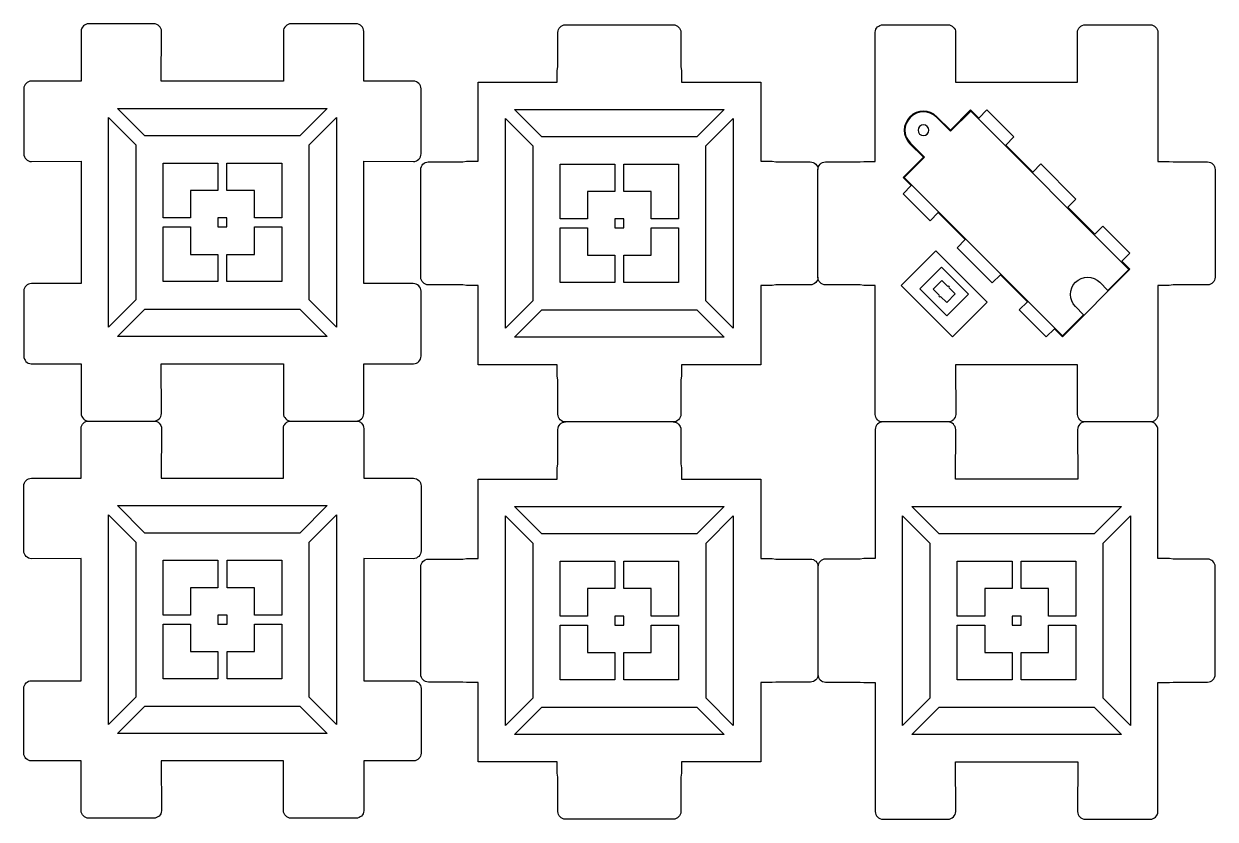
# Model space of a CAD drawing. Extents: x 4 to 571, y -212 to -4.
# Drawn here: x 4 to 315.9, y -212.3 to -4 of the extents above; entities that cross this region are included whole.
import ezdxf

# ---------------------------------------------------------------- set-up
doc = ezdxf.new("R2010")
doc.units = 0
doc.layers.add('LAYER_1', color=7, linetype='CONTINUOUS')

msp = doc.modelspace()

# ---------------------------------------------------------------- linework, layer by layer
at = {"layer": 'LAYER_1'}
for points in [[(83.45, -26.16), (76.29, -33.33), (35.72, -33.33), (28.55, -26.16), (83.45, -26.16)], [(187.39, -26.41), (180.23, -33.57), (139.65, -33.57), (132.49, -26.41), (187.39, -26.41)], [(26.16, -28.55), (33.33, -35.71), (33.33, -76.29), (26.16, -83.45), (26.16, -28.55)], [(85.84, -83.45), (78.68, -76.29), (78.68, -35.71), (85.84, -28.55), (85.84, -83.45)], [(130.1, -28.8), (137.26, -35.96), (137.26, -76.54), (130.1, -83.7), (130.1, -28.8)], [(189.77, -83.7), (182.61, -76.54), (182.61, -35.96), (189.77, -28.8), (189.77, -83.7)], [(47.65, -47.64), (47.65, -54.81), (40.49, -54.81), (40.49, -40.48), (54.81, -40.48), (54.81, -47.64), (47.65, -47.64)], [(64.36, -54.81), (64.36, -47.64), (57.19, -47.64), (57.19, -40.48), (71.52, -40.48), (71.52, -54.81), (64.36, -54.81)], [(151.58, -47.89), (151.58, -55.06), (144.42, -55.06), (144.42, -40.73), (158.74, -40.73), (158.74, -47.89), (151.58, -47.89)], [(168.29, -55.06), (168.29, -47.89), (161.13, -47.89), (161.13, -40.73), (175.45, -40.73), (175.45, -55.06), (168.29, -55.06)], [(54.81, -57.19), (57.19, -57.19), (57.19, -54.81), (54.81, -54.81), (54.81, -57.19)], [(158.74, -57.44), (161.13, -57.44), (161.13, -55.06), (158.74, -55.06), (158.74, -57.44)], [(54.81, -64.36), (54.81, -71.51), (40.49, -71.51), (40.49, -57.19), (47.65, -57.19), (47.65, -64.36), (54.81, -64.36)], [(57.19, -64.36), (64.36, -64.36), (64.36, -57.19), (71.52, -57.19), (71.52, -71.51), (57.19, -71.51), (57.19, -64.36)], [(158.74, -64.6), (158.74, -71.76), (144.42, -71.76), (144.42, -57.44), (151.58, -57.44), (151.58, -64.6), (158.74, -64.6)], [(161.13, -64.6), (168.29, -64.6), (168.29, -57.44), (175.45, -57.44), (175.45, -71.76), (161.13, -71.76), (161.13, -64.6)], [(256.25, -76.9), (242.81, -63.47), (233.76, -72.52), (247.19, -85.95), (256.25, -76.9)], [(251.37, -74.81), (245.71, -80.47), (238.64, -73.4), (244.3, -67.74), (251.37, -74.81)], [(28.55, -85.84), (35.71, -78.68), (76.29, -78.68), (83.45, -85.84), (28.55, -85.84)], [(132.48, -86.09), (139.65, -78.92), (180.23, -78.92), (187.39, -86.09), (132.48, -86.09)], [(83.46, -130.16), (76.3, -137.33), (35.72, -137.33), (28.56, -130.16), (83.46, -130.16)], [(187.39, -130.42), (180.23, -137.58), (139.65, -137.58), (132.49, -130.42), (187.39, -130.42)], [(291.39, -130.42), (284.23, -137.58), (243.65, -137.58), (236.49, -130.42), (291.39, -130.42)], [(26.17, -132.55), (33.33, -139.71), (33.33, -180.29), (26.17, -187.45), (26.17, -132.55)], [(85.84, -187.45), (78.68, -180.29), (78.68, -139.71), (85.84, -132.55), (85.84, -187.45)], [(130.1, -132.8), (137.26, -139.97), (137.26, -180.54), (130.1, -187.7), (130.1, -132.8)], [(189.77, -187.7), (182.62, -180.55), (182.62, -139.96), (189.77, -132.8), (189.77, -187.7)], [(234.1, -132.81), (241.26, -139.97), (241.26, -180.55), (234.1, -187.71), (234.1, -132.81)], [(293.77, -187.71), (286.62, -180.55), (286.62, -139.97), (293.77, -132.81), (293.77, -187.71)], [(47.65, -151.65), (47.65, -158.81), (40.49, -158.81), (40.49, -144.48), (54.81, -144.48), (54.81, -151.65), (47.65, -151.65)], [(64.36, -158.81), (64.36, -151.65), (57.2, -151.65), (57.2, -144.48), (71.52, -144.48), (71.52, -158.81), (64.36, -158.81)], [(151.59, -151.9), (151.59, -159.06), (144.42, -159.06), (144.42, -144.74), (158.74, -144.74), (158.74, -151.9), (151.59, -151.9)], [(168.29, -159.06), (168.29, -151.9), (161.13, -151.9), (161.13, -144.74), (175.45, -144.74), (175.45, -159.06), (168.29, -159.06)], [(255.59, -151.9), (255.59, -159.06), (248.42, -159.06), (248.42, -144.74), (262.74, -144.74), (262.74, -151.9), (255.59, -151.9)], [(272.29, -159.06), (272.29, -151.9), (265.13, -151.9), (265.13, -144.74), (279.45, -144.74), (279.45, -159.06), (272.29, -159.06)], [(54.81, -161.2), (57.2, -161.2), (57.2, -158.81), (54.81, -158.81), (54.81, -161.2)], [(158.74, -161.45), (161.13, -161.45), (161.13, -159.06), (158.74, -159.06), (158.74, -161.45)], [(262.74, -161.45), (265.13, -161.45), (265.13, -159.06), (262.74, -159.06), (262.74, -161.45)], [(54.81, -168.36), (54.81, -175.52), (40.49, -175.52), (40.49, -161.2), (47.65, -161.2), (47.65, -168.36), (54.81, -168.36)], [(57.2, -168.36), (64.36, -168.36), (64.36, -161.2), (71.52, -161.2), (71.52, -175.52), (57.2, -175.52), (57.2, -168.36)], [(158.74, -168.61), (158.74, -175.77), (144.42, -175.77), (144.42, -161.45), (151.59, -161.45), (151.59, -168.61), (158.74, -168.61)], [(161.13, -168.61), (168.29, -168.61), (168.29, -161.45), (175.45, -161.45), (175.45, -175.77), (161.13, -175.77), (161.13, -168.61)], [(262.74, -168.61), (262.74, -175.77), (248.42, -175.77), (248.42, -161.45), (255.59, -161.45), (255.59, -168.61), (262.74, -168.61)], [(265.13, -168.61), (272.29, -168.61), (272.29, -161.45), (279.45, -161.45), (279.45, -175.77), (265.13, -175.77), (265.13, -168.61)], [(28.55, -189.84), (35.72, -182.68), (76.3, -182.68), (83.46, -189.84), (28.55, -189.84)], [(132.49, -190.09), (139.65, -182.93), (180.23, -182.93), (187.39, -190.09), (132.49, -190.09)], [(236.49, -190.1), (243.65, -182.93), (284.23, -182.93), (291.39, -190.1), (236.49, -190.1)]]:
    msp.add_lwpolyline(points, dxfattribs=at)
for points, knots in [([(71.95, -106), (71.95, -106), (72, -93), (72, -93), (72, -93), (40, -93), (40, -93), (40, -93), (40.05, -106.07), (40.05, -106.07), (40.02, -107.14), (39.09, -108), (38, -108), (38, -108), (21, -108), (21, -108), (19.9, -108), (19, -107.11), (19, -106), (19, -106), (19, -93), (19, -93), (19, -93), (5.93, -93), (5.93, -93), (4.86, -92.97), (4, -92.09), (4, -91), (4, -91), (4, -74), (4, -74), (4, -72.9), (4.9, -72), (6, -72), (6, -72), (19, -72), (19, -72), (19, -72), (19, -40), (19, -40), (19, -40), (6, -40.05), (6, -40.05), (4.9, -40.05), (4, -39.11), (4, -38), (4, -38), (4, -21), (4, -21), (4, -19.89), (4.9, -19), (6, -19), (6, -19), (19, -19), (19, -19), (19, -19), (19, -5.93), (19, -5.93), (19.03, -4.86), (19.91, -4), (21, -4), (21, -4), (38, -4), (38, -4), (39.11, -4), (40.05, -4.89), (40.05, -6), (40.05, -6), (40, -19), (40, -19), (40, -19), (72, -19), (72, -19), (72, -19), (71.95, -6), (71.95, -6), (71.95, -4.89), (72.89, -4), (74, -4), (74, -4), (91, -4), (91, -4), (92.11, -4), (93, -4.89), (93, -6), (93, -6), (93, -19), (93, -19), (93, -19), (106, -19), (106, -19), (107.11, -19), (108, -19.89), (108, -21), (108, -21), (108, -38), (108, -38), (108, -39.11), (107.11, -40.05), (106, -40.05), (106, -40.05), (93, -40), (93, -40), (93, -40), (93, -72), (93, -72), (93, -72), (105.95, -72), (105.95, -72), (107.06, -72), (108, -72.9), (108, -74), (108, -74), (108, -91), (108, -91), (108, -92.09), (107.14, -92.97), (106.07, -93), (106.07, -93), (93, -93), (93, -93), (93, -93), (93, -106.07), (93, -106.07), (92.97, -107.14), (92.09, -108), (91, -108), (91, -108), (74, -108), (74, -108), (72.9, -108), (71.95, -107.11), (71.95, -106)], [0, 0, 0, 0, 1, 1, 1, 2, 2, 2, 3, 3, 3, 4, 4, 4, 5, 5, 5, 6, 6, 6, 7, 7, 7, 8, 8, 8, 9, 9, 9, 10, 10, 10, 11, 11, 11, 12, 12, 12, 13, 13, 13, 14, 14, 14, 15, 15, 15, 16, 16, 16, 17, 17, 17, 18, 18, 18, 19, 19, 19, 20, 20, 20, 21, 21, 21, 22, 22, 22, 23, 23, 23, 24, 24, 24, 25, 25, 25, 26, 26, 26, 27, 27, 27, 28, 28, 28, 29, 29, 29, 30, 30, 30, 31, 31, 31, 32, 32, 32, 33, 33, 33, 34, 34, 34, 35, 35, 35, 36, 36, 36, 37, 37, 37, 38, 38, 38, 39, 39, 39, 40, 40, 40, 41, 41, 41, 42, 42, 42, 43, 43, 43, 44, 44, 44, 44]), ([(211.93, -70.35), (211.93, -71.46), (211.04, -72.35), (209.93, -72.35), (209.93, -72.35), (200.94, -72.35), (200.94, -72.35), (200.94, -72.35), (199.94, -72.5), (199.94, -72.5), (199.94, -72.5), (196.94, -72.5), (196.94, -72.5), (196.94, -72.5), (196.94, -93.25), (196.94, -93.25), (196.94, -93.25), (176.19, -93.25), (176.19, -93.25), (176.19, -93.25), (176.19, -96.25), (176.19, -96.25), (176.19, -96.25), (176.04, -97.25), (176.04, -97.25), (176.04, -97.25), (176.04, -106.25), (176.04, -106.25), (176.04, -107.35), (175.14, -108.25), (174.04, -108.25), (174.04, -108.25), (145.84, -108.25), (145.84, -108.25), (144.73, -108.25), (143.84, -107.35), (143.84, -106.25), (143.84, -106.25), (143.84, -97.25), (143.84, -97.25), (143.84, -97.25), (143.69, -96.25), (143.69, -96.25), (143.69, -96.25), (143.69, -93.25), (143.69, -93.25), (143.69, -93.25), (122.93, -93.25), (122.93, -93.25), (122.93, -93.25), (122.93, -72.5), (122.93, -72.5), (122.93, -72.5), (119.93, -72.5), (119.93, -72.5), (119.93, -72.5), (118.93, -72.35), (118.93, -72.35), (118.93, -72.35), (109.94, -72.35), (109.94, -72.35), (108.83, -72.35), (107.94, -71.45), (107.94, -70.35), (107.94, -70.35), (107.94, -42.15), (107.94, -42.15), (107.94, -41.06), (108.8, -40.18), (109.87, -40.15), (109.87, -40.15), (118.93, -40.15), (118.93, -40.15), (118.93, -40.15), (119.93, -40), (119.93, -40), (119.93, -40), (122.93, -40), (122.93, -40), (122.93, -40), (122.93, -19.25), (122.93, -19.25), (122.93, -19.25), (143.69, -19.25), (143.69, -19.25), (143.69, -19.25), (143.69, -16.25), (143.69, -16.25), (143.69, -16.25), (143.84, -15.25), (143.84, -15.25), (143.84, -15.25), (143.84, -6.25), (143.84, -6.25), (143.84, -5.14), (144.73, -4.25), (145.84, -4.25), (145.84, -4.25), (174.04, -4.25), (174.04, -4.25), (175.14, -4.25), (176.04, -5.14), (176.04, -6.25), (176.04, -6.25), (176.04, -15.25), (176.04, -15.25), (176.04, -15.25), (176.19, -16.25), (176.19, -16.25), (176.19, -16.25), (176.19, -19.25), (176.19, -19.25), (176.19, -19.25), (196.94, -19.25), (196.94, -19.25), (196.94, -19.25), (196.94, -40), (196.94, -40), (196.94, -40), (199.94, -40), (199.94, -40), (199.94, -40), (200.94, -40.15), (200.94, -40.15), (200.94, -40.15), (209.93, -40.15), (209.93, -40.15), (211.04, -40.15), (211.93, -41.05), (211.93, -42.15)], [0, 0, 0, 0, 1, 1, 1, 2, 2, 2, 3, 3, 3, 4, 4, 4, 5, 5, 5, 6, 6, 6, 7, 7, 7, 8, 8, 8, 9, 9, 9, 10, 10, 10, 11, 11, 11, 12, 12, 12, 13, 13, 13, 14, 14, 14, 15, 15, 15, 16, 16, 16, 17, 17, 17, 18, 18, 18, 19, 19, 19, 20, 20, 20, 21, 21, 21, 22, 22, 22, 23, 23, 23, 24, 24, 24, 25, 25, 25, 26, 26, 26, 27, 27, 27, 28, 28, 28, 29, 29, 29, 30, 30, 30, 31, 31, 31, 32, 32, 32, 33, 33, 33, 34, 34, 34, 35, 35, 35, 36, 36, 36, 37, 37, 37, 38, 38, 38, 39, 39, 39, 40, 40, 40, 41, 41, 41, 42, 42, 42, 43, 43, 43, 43]), ([(211.93, -70.35), (211.93, -71.46), (212.83, -72.35), (213.93, -72.35), (213.93, -72.35), (222.94, -72.35), (222.94, -72.35), (222.94, -72.35), (223.94, -72.5), (223.94, -72.5), (223.94, -72.5), (226.94, -72.5), (226.94, -72.5), (226.94, -72.5), (226.94, -106.26), (226.94, -106.26), (226.94, -107.36), (227.83, -108.26), (228.94, -108.26), (228.94, -108.26), (245.94, -108.26), (245.94, -108.26), (247.04, -108.26), (247.99, -107.36), (247.99, -106.26), (247.99, -106.26), (247.94, -93.26), (247.94, -93.26), (247.94, -93.26), (279.93, -93.26), (279.93, -93.26), (279.93, -93.26), (279.89, -106.26), (279.89, -106.26), (279.89, -107.36), (280.83, -108.26), (281.94, -108.26), (281.94, -108.26), (298.94, -108.26), (298.94, -108.26), (300.02, -108.26), (300.9, -107.4), (300.93, -106.32), (300.93, -106.32), (300.93, -72.51), (300.93, -72.51), (300.93, -72.51), (303.93, -72.51), (303.93, -72.51), (303.93, -72.51), (304.93, -72.36), (304.93, -72.36), (304.93, -72.36), (313.93, -72.36), (313.93, -72.36), (315.04, -72.36), (315.93, -71.46), (315.93, -70.36), (315.93, -70.36), (315.93, -42.16), (315.93, -42.16), (315.93, -41.05), (315.04, -40.16), (313.93, -40.16), (313.93, -40.16), (304.94, -40.16), (304.94, -40.16), (304.94, -40.16), (303.93, -40.01), (303.93, -40.01), (303.93, -40.01), (300.93, -40.01), (300.93, -40.01), (300.93, -40.01), (300.93, -6.26), (300.93, -6.26), (300.93, -5.15), (300.04, -4.26), (298.93, -4.26), (298.93, -4.26), (281.93, -4.26), (281.93, -4.26), (280.83, -4.26), (279.88, -5.15), (279.88, -6.26), (279.88, -6.26), (279.93, -19.26), (279.93, -19.26), (279.93, -19.26), (247.93, -19.26), (247.93, -19.26), (247.93, -19.26), (247.98, -6.26), (247.98, -6.26), (247.98, -5.15), (247.04, -4.26), (245.93, -4.26), (245.93, -4.26), (228.93, -4.26), (228.93, -4.26), (227.85, -4.26), (226.97, -5.11), (226.94, -6.19), (226.94, -6.19), (226.94, -40.01), (226.94, -40.01), (226.94, -40.01), (223.94, -40.01), (223.94, -40.01), (223.94, -40.01), (222.94, -40.16), (222.94, -40.16), (222.94, -40.16), (213.87, -40.16), (213.87, -40.16), (212.79, -40.19), (211.93, -41.07), (211.93, -42.15), (211.93, -42.15), (211.93, -70.35), (211.93, -70.35)], [0, 0, 0, 0, 1, 1, 1, 2, 2, 2, 3, 3, 3, 4, 4, 4, 5, 5, 5, 6, 6, 6, 7, 7, 7, 8, 8, 8, 9, 9, 9, 10, 10, 10, 11, 11, 11, 12, 12, 12, 13, 13, 13, 14, 14, 14, 15, 15, 15, 16, 16, 16, 17, 17, 17, 18, 18, 18, 19, 19, 19, 20, 20, 20, 21, 21, 21, 22, 22, 22, 23, 23, 23, 24, 24, 24, 25, 25, 25, 26, 26, 26, 27, 27, 27, 28, 28, 28, 29, 29, 29, 30, 30, 30, 31, 31, 31, 32, 32, 32, 33, 33, 33, 34, 34, 34, 35, 35, 35, 36, 36, 36, 37, 37, 37, 38, 38, 38, 39, 39, 39, 40, 40, 40, 40]), ([(293.63, -68.28), (293.63, -68.28), (275.95, -85.95), (275.95, -85.95), (275.95, -85.95), (273.83, -83.83), (273.83, -83.83), (273.83, -83.83), (271.71, -85.95), (271.71, -85.95), (271.71, -85.95), (264.64, -78.88), (264.64, -78.88), (264.64, -78.88), (266.76, -76.76), (266.76, -76.76), (266.76, -76.76), (259.69, -69.69), (259.69, -69.69), (259.69, -69.69), (257.57, -71.81), (257.57, -71.81), (257.57, -71.81), (248.38, -62.62), (248.38, -62.62), (248.38, -62.62), (250.5, -60.5), (250.5, -60.5), (250.5, -60.5), (243.43, -53.43), (243.43, -53.43), (243.43, -53.43), (241.31, -55.55), (241.31, -55.55), (241.31, -55.55), (234.24, -48.48), (234.24, -48.48), (234.24, -48.48), (236.36, -46.36), (236.36, -46.36), (236.36, -46.36), (234.24, -44.24), (234.24, -44.24), (234.24, -44.24), (239.54, -38.93), (239.54, -38.93), (239.54, -38.93), (236, -35.4), (236, -35.4), (234.05, -33.44), (234.05, -30.28), (236, -28.33), (237.96, -26.37), (241.12, -26.37), (243.07, -28.33), (243.07, -28.33), (246.61, -31.86), (246.61, -31.86), (246.61, -31.86), (251.91, -26.56), (251.91, -26.56), (251.91, -26.56), (254.03, -28.68), (254.03, -28.68), (254.03, -28.68), (256.15, -26.56), (256.15, -26.56), (256.15, -26.56), (263.23, -33.63), (263.23, -33.63), (263.23, -33.63), (261.1, -35.75), (261.1, -35.75), (261.1, -35.75), (268.18, -42.82), (268.18, -42.82), (268.18, -42.82), (270.3, -40.7), (270.3, -40.7), (270.3, -40.7), (279.49, -49.89), (279.49, -49.89), (279.49, -49.89), (277.37, -52.01), (277.37, -52.01), (277.37, -52.01), (284.44, -59.08), (284.44, -59.08), (284.44, -59.08), (286.56, -56.96), (286.56, -56.96), (286.56, -56.96), (293.63, -64.03), (293.63, -64.03), (293.63, -64.03), (291.51, -66.16), (291.51, -66.16), (291.51, -66.16), (293.63, -68.28), (293.63, -68.28)], [0, 0, 0, 0, 1, 1, 1, 2, 2, 2, 3, 3, 3, 4, 4, 4, 5, 5, 5, 6, 6, 6, 7, 7, 7, 8, 8, 8, 9, 9, 9, 10, 10, 10, 11, 11, 11, 12, 12, 12, 13, 13, 13, 14, 14, 14, 15, 15, 15, 16, 16, 16, 17, 17, 17, 18, 18, 18, 19, 19, 19, 20, 20, 20, 21, 21, 21, 22, 22, 22, 23, 23, 23, 24, 24, 24, 25, 25, 25, 26, 26, 26, 27, 27, 27, 28, 28, 28, 29, 29, 29, 30, 30, 30, 31, 31, 31, 32, 32, 32, 33, 33, 33, 33]), ([(287.84, -73.8), (287.84, -73.8), (285.72, -71.68), (285.72, -71.68), (283.97, -69.92), (281.12, -69.92), (279.36, -71.68), (277.6, -73.44), (277.6, -76.29), (279.36, -78.05), (279.36, -78.05), (281.48, -80.17), (281.48, -80.17), (281.48, -80.17), (275.97, -85.68), (275.97, -85.68), (275.97, -85.68), (234.53, -44.25), (234.53, -44.25), (234.53, -44.25), (239.83, -38.94), (239.83, -38.94), (239.83, -38.94), (236.16, -35.27), (236.16, -35.27), (234.2, -33.31), (234.2, -30.43), (236.15, -28.48), (238.11, -26.52), (240.99, -26.52), (242.94, -28.48), (242.94, -28.48), (246.62, -32.15), (246.62, -32.15), (246.62, -32.15), (251.92, -26.85), (251.92, -26.85), (251.92, -26.85), (293.36, -68.29), (293.36, -68.29), (293.36, -68.29), (287.84, -73.8), (287.84, -73.8)], [0, 0, 0, 0, 1, 1, 1, 2, 2, 2, 3, 3, 3, 4, 4, 4, 5, 5, 5, 6, 6, 6, 7, 7, 7, 8, 8, 8, 9, 9, 9, 10, 10, 10, 11, 11, 11, 12, 12, 12, 13, 13, 13, 14, 14, 14, 14]), ([(240.54, -30.88), (241.09, -31.43), (241.09, -32.31), (240.54, -32.86), (239.99, -33.41), (239.11, -33.41), (238.56, -32.86), (238.01, -32.31), (238.01, -31.43), (238.56, -30.88), (239.11, -30.33), (239.99, -30.33), (240.54, -30.88)], [0, 0, 0, 0, 1, 1, 1, 2, 2, 2, 3, 3, 3, 4, 4, 4, 4]), ([(243.69, -75.06), (243.69, -75.06), (242.1, -73.47), (242.1, -73.47), (242.1, -73.47), (244.37, -71.21), (244.37, -71.21), (244.37, -71.21), (245.96, -72.8), (245.96, -72.8), (246.06, -72.7), (246.21, -72.7), (246.31, -72.8), (246.41, -72.89), (246.41, -73.05), (246.31, -73.15), (246.31, -73.15), (247.9, -74.74), (247.9, -74.74), (247.9, -74.74), (245.64, -77), (245.64, -77), (245.64, -77), (244.05, -75.41), (244.05, -75.41), (243.95, -75.51), (243.79, -75.51), (243.69, -75.42), (243.59, -75.32), (243.6, -75.16), (243.69, -75.06)], [0, 0, 0, 0, 1, 1, 1, 2, 2, 2, 3, 3, 3, 4, 4, 4, 5, 5, 5, 6, 6, 6, 7, 7, 7, 8, 8, 8, 9, 9, 9, 10, 10, 10, 10]), ([(91, -108), (92.11, -108), (93, -108.89), (93, -110), (93, -110), (93, -123), (93, -123), (93, -123), (106, -123), (106, -123), (107.11, -123), (108, -123.9), (108, -125), (108, -125), (108, -142), (108, -142), (108, -143.11), (107.11, -144.05), (106, -144.05), (106, -144.05), (93, -144), (93, -144), (93, -144), (93, -176), (93, -176), (93, -176), (105.95, -176), (105.95, -176), (107.06, -176), (108, -176.9), (108, -178), (108, -178), (108, -195), (108, -195), (108, -196.09), (107.15, -196.97), (106.07, -197), (106.07, -197), (93, -197), (93, -197), (93, -197), (93, -210.07), (93, -210.07), (92.97, -211.14), (92.09, -212), (91.01, -212), (91.01, -212), (74.01, -212), (74.01, -212), (72.9, -212), (71.96, -211.11), (71.96, -210), (71.96, -210), (72, -197), (72, -197), (72, -197), (40, -197), (40, -197), (40, -197), (40.05, -210.07), (40.05, -210.07), (40.02, -211.14), (39.09, -212), (38.01, -212), (38.01, -212), (21, -212), (21, -212), (19.9, -212), (19, -211.11), (19, -210), (19, -210), (19, -197), (19, -197), (19, -197), (5.94, -197), (5.94, -197), (4.86, -196.97), (4, -196.09), (4, -195), (4, -195), (4, -178), (4, -178), (4, -176.9), (4.9, -176), (6, -176), (6, -176), (19, -176), (19, -176), (19, -176), (19, -144), (19, -144), (19, -144), (6, -144.05), (6, -144.05), (4.9, -144.05), (4, -143.11), (4, -142), (4, -142), (4, -125), (4, -125), (4, -123.9), (4.9, -123), (6, -123), (6, -123), (19, -123), (19, -123), (19, -123), (19, -109.93), (19, -109.93), (19.04, -108.86), (19.92, -108), (21, -108)], [0, 0, 0, 0, 1, 1, 1, 2, 2, 2, 3, 3, 3, 4, 4, 4, 5, 5, 5, 6, 6, 6, 7, 7, 7, 8, 8, 8, 9, 9, 9, 10, 10, 10, 11, 11, 11, 12, 12, 12, 13, 13, 13, 14, 14, 14, 15, 15, 15, 16, 16, 16, 17, 17, 17, 18, 18, 18, 19, 19, 19, 20, 20, 20, 21, 21, 21, 22, 22, 22, 23, 23, 23, 24, 24, 24, 25, 25, 25, 26, 26, 26, 27, 27, 27, 28, 28, 28, 29, 29, 29, 30, 30, 30, 31, 31, 31, 32, 32, 32, 33, 33, 33, 34, 34, 34, 35, 35, 35, 36, 36, 36, 37, 37, 37, 37]), ([(38, -108), (39.11, -108), (40.05, -108.89), (40.05, -110), (40.05, -110), (40, -123), (40, -123), (40, -123), (72, -123), (72, -123), (72, -123), (71.95, -110), (71.95, -110), (71.95, -108.89), (72.9, -108), (74, -108)], [0, 0, 0, 0, 1, 1, 1, 2, 2, 2, 3, 3, 3, 4, 4, 4, 5, 5, 5, 5]), ([(211.94, -174.36), (211.94, -175.46), (211.05, -176.36), (209.94, -176.36), (209.94, -176.36), (200.94, -176.36), (200.94, -176.36), (200.94, -176.36), (199.94, -176.51), (199.94, -176.51), (199.94, -176.51), (196.94, -176.51), (196.94, -176.51), (196.94, -176.51), (196.94, -197.25), (196.94, -197.25), (196.94, -197.25), (176.19, -197.25), (176.19, -197.25), (176.19, -197.25), (176.19, -200.25), (176.19, -200.25), (176.19, -200.25), (176.04, -201.25), (176.04, -201.25), (176.04, -201.25), (176.04, -210.25), (176.04, -210.25), (176.04, -211.36), (175.14, -212.26), (174.04, -212.26), (174.04, -212.26), (145.84, -212.26), (145.84, -212.26), (144.73, -212.26), (143.84, -211.36), (143.84, -210.25), (143.84, -210.25), (143.84, -201.25), (143.84, -201.25), (143.84, -201.25), (143.69, -200.25), (143.69, -200.25), (143.69, -200.25), (143.69, -197.25), (143.69, -197.25), (143.69, -197.25), (122.94, -197.25), (122.94, -197.25), (122.94, -197.25), (122.94, -176.5), (122.94, -176.5), (122.94, -176.5), (119.94, -176.5), (119.94, -176.5), (119.94, -176.5), (118.94, -176.35), (118.94, -176.35), (118.94, -176.35), (109.94, -176.35), (109.94, -176.35), (108.84, -176.35), (107.94, -175.46), (107.94, -174.35), (107.94, -174.35), (107.94, -146.15), (107.94, -146.15), (107.94, -145.07), (108.8, -144.19), (109.87, -144.15), (109.87, -144.15), (118.94, -144.15), (118.94, -144.15), (118.94, -144.15), (119.94, -144), (119.94, -144), (119.94, -144), (122.94, -144), (122.94, -144), (122.94, -144), (122.94, -123.26), (122.94, -123.26), (122.94, -123.26), (143.69, -123.26), (143.69, -123.26), (143.69, -123.26), (143.69, -120.26), (143.69, -120.26), (143.69, -120.26), (143.84, -119.26), (143.84, -119.26), (143.84, -119.26), (143.84, -110.25), (143.84, -110.25), (143.84, -109.15), (144.73, -108.25), (145.84, -108.25)], [0, 0, 0, 0, 1, 1, 1, 2, 2, 2, 3, 3, 3, 4, 4, 4, 5, 5, 5, 6, 6, 6, 7, 7, 7, 8, 8, 8, 9, 9, 9, 10, 10, 10, 11, 11, 11, 12, 12, 12, 13, 13, 13, 14, 14, 14, 15, 15, 15, 16, 16, 16, 17, 17, 17, 18, 18, 18, 19, 19, 19, 20, 20, 20, 21, 21, 21, 22, 22, 22, 23, 23, 23, 24, 24, 24, 25, 25, 25, 26, 26, 26, 27, 27, 27, 28, 28, 28, 29, 29, 29, 30, 30, 30, 31, 31, 31, 32, 32, 32, 32]), ([(174.04, -108.25), (175.14, -108.25), (176.04, -109.15), (176.04, -110.25), (176.04, -110.25), (176.04, -119.25), (176.04, -119.25), (176.04, -119.25), (176.19, -120.26), (176.19, -120.26), (176.19, -120.26), (176.19, -123.26), (176.19, -123.26), (176.19, -123.26), (196.94, -123.26), (196.94, -123.26), (196.94, -123.26), (196.94, -144), (196.94, -144), (196.94, -144), (199.94, -144), (199.94, -144), (199.94, -144), (200.94, -144.15), (200.94, -144.15), (200.94, -144.15), (209.94, -144.15), (209.94, -144.15), (211.05, -144.15), (211.94, -145.05), (211.94, -146.15)], [0, 0, 0, 0, 1, 1, 1, 2, 2, 2, 3, 3, 3, 4, 4, 4, 5, 5, 5, 6, 6, 6, 7, 7, 7, 8, 8, 8, 9, 9, 9, 10, 10, 10, 10]), ([(228.94, -108.26), (227.85, -108.26), (226.97, -109.11), (226.94, -110.19), (226.94, -110.19), (226.94, -144.01), (226.94, -144.01), (226.94, -144.01), (223.94, -144.01), (223.94, -144.01), (223.94, -144.01), (222.94, -144.16), (222.94, -144.16), (222.94, -144.16), (213.87, -144.16), (213.87, -144.16), (212.79, -144.19), (211.94, -145.07), (211.94, -146.15), (211.94, -146.15), (211.94, -174.35), (211.94, -174.35), (211.94, -175.46), (212.83, -176.35), (213.94, -176.35), (213.94, -176.35), (222.94, -176.35), (222.94, -176.35), (222.94, -176.35), (223.94, -176.5), (223.94, -176.5), (223.94, -176.5), (226.94, -176.5), (226.94, -176.5), (226.94, -176.5), (226.94, -210.26), (226.94, -210.26), (226.94, -211.36), (227.83, -212.26), (228.94, -212.26), (228.94, -212.26), (245.94, -212.26), (245.94, -212.26), (247.04, -212.26), (247.99, -211.36), (247.99, -210.26), (247.99, -210.26), (247.94, -197.26), (247.94, -197.26), (247.94, -197.26), (279.94, -197.26), (279.94, -197.26), (279.94, -197.26), (279.89, -210.26), (279.89, -210.26), (279.89, -211.36), (280.83, -212.26), (281.94, -212.26), (281.94, -212.26), (298.94, -212.26), (298.94, -212.26), (300.02, -212.26), (300.91, -211.4), (300.94, -210.33), (300.94, -210.33), (300.94, -176.51), (300.94, -176.51), (300.94, -176.51), (303.94, -176.51), (303.94, -176.51), (303.94, -176.51), (304.94, -176.36), (304.94, -176.36), (304.94, -176.36), (313.94, -176.36), (313.94, -176.36), (315.05, -176.36), (315.94, -175.47), (315.94, -174.36), (315.94, -174.36), (315.94, -146.16), (315.94, -146.16), (315.94, -145.05), (315.04, -144.16), (313.94, -144.16), (313.94, -144.16), (304.94, -144.16), (304.94, -144.16), (304.94, -144.16), (303.94, -144.01), (303.94, -144.01), (303.94, -144.01), (300.94, -144.01), (300.94, -144.01), (300.94, -144.01), (300.94, -110.26), (300.94, -110.26), (300.94, -109.15), (300.04, -108.26), (298.94, -108.26)], [0, 0, 0, 0, 1, 1, 1, 2, 2, 2, 3, 3, 3, 4, 4, 4, 5, 5, 5, 6, 6, 6, 7, 7, 7, 8, 8, 8, 9, 9, 9, 10, 10, 10, 11, 11, 11, 12, 12, 12, 13, 13, 13, 14, 14, 14, 15, 15, 15, 16, 16, 16, 17, 17, 17, 18, 18, 18, 19, 19, 19, 20, 20, 20, 21, 21, 21, 22, 22, 22, 23, 23, 23, 24, 24, 24, 25, 25, 25, 26, 26, 26, 27, 27, 27, 28, 28, 28, 29, 29, 29, 30, 30, 30, 31, 31, 31, 32, 32, 32, 33, 33, 33, 33]), ([(281.94, -108.26), (280.83, -108.26), (279.89, -109.15), (279.89, -110.26), (279.89, -110.26), (279.94, -123.26), (279.94, -123.26), (279.94, -123.26), (247.94, -123.26), (247.94, -123.26), (247.94, -123.26), (247.99, -110.26), (247.99, -110.26), (247.99, -109.15), (247.04, -108.26), (245.94, -108.26)], [0, 0, 0, 0, 1, 1, 1, 2, 2, 2, 3, 3, 3, 4, 4, 4, 5, 5, 5, 5])]:
    msp.add_open_spline(points, degree=3, knots=knots, dxfattribs=at)

doc.saveas('drawing.dxf')
